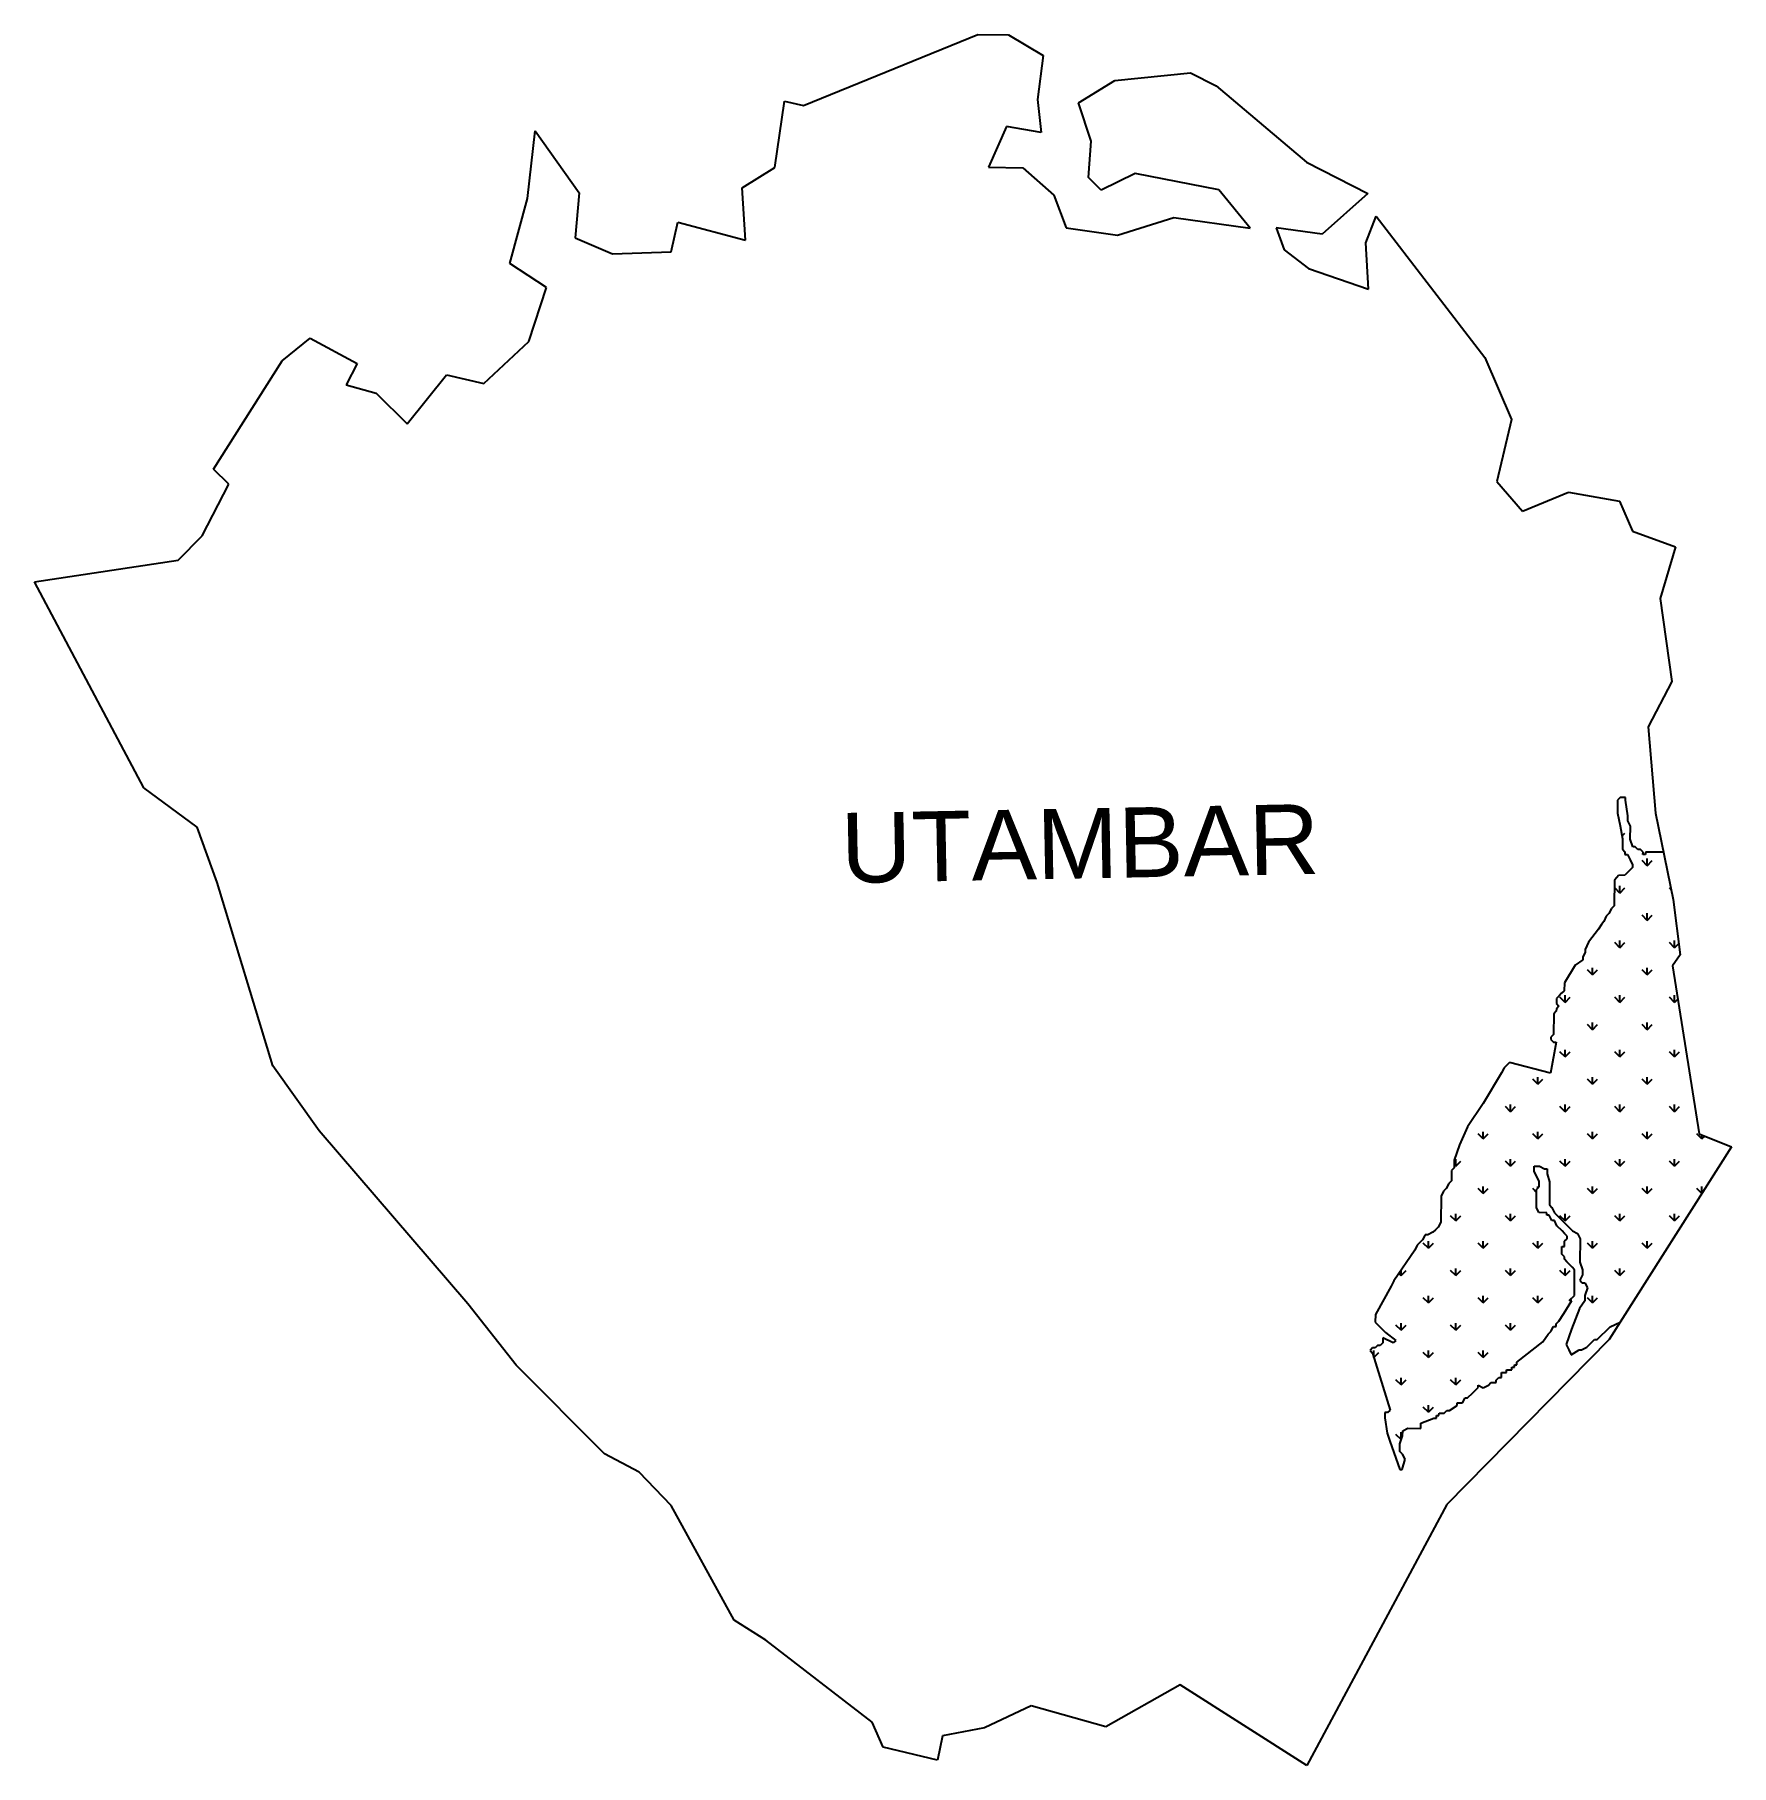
# Model space of a CAD drawing. Header units: metres. Extents: x 293549 to 296182, y 1979068 to 1981755.
import ezdxf

# ---------------------------------------------------------------- set-up
doc = ezdxf.new("R2010")
doc.units = ezdxf.units.M
doc.header["$MEASUREMENT"] = 0
doc.layers.add('MANGROOVES', color=112, linetype='Continuous')
doc.layers.add('VILLAGE NAME', color=250, linetype='Continuous')
doc.styles.get("Standard").update_dxf_attribs({"font": 'simplex.shx'})

msp = doc.modelspace()

# ---------------------------------------------------------------- linework, layer by layer
at = {"color": 3}
for p, q in [((294742.4, 1981644.8), (295012.9, 1981754.9)), ((295012.9, 1981754.9), (295060.1, 1981754.3)), ((295060.1, 1981754.3), (295114.2, 1981722.4)), ((295114.2, 1981722.4), (295105.5, 1981653.9)), ((295225.6, 1981683.6), (295342.7, 1981695.4)), ((295342.7, 1981695.4), (295382.5, 1981675.6)), ((295169.1, 1981648.8), (295225.6, 1981683.6)), ((295382.5, 1981675.6), (295522.6, 1981557.1)), ((294697.8, 1981548.6), (294712.8, 1981651.4)), ((294712.8, 1981651.4), (294742.4, 1981644.8)), ((295105.5, 1981653.9), (295111.1, 1981603)), ((295188.5, 1981589.7), (295169.1, 1981648.8)), ((295057.3, 1981612), (295029.3, 1981549.3)), ((295111.1, 1981603), (295057.3, 1981612)), ((294314.1, 1981500.5), (294326, 1981605.6)), ((295184.5, 1981533.3), (295188.5, 1981589.7)), ((294646.8, 1981517.2), (294697.8, 1981548.6)), ((295029.3, 1981549.3), (295082.5, 1981548.3)), ((295082.5, 1981548.3), (295130.7, 1981505.5)), ((295204.3, 1981513.5), (295184.5, 1981533.3)), ((295257, 1981539.4), (295204.3, 1981513.5)), ((295386.5, 1981514.1), (295257, 1981539.4)), ((295522.6, 1981557.1), (295617.9, 1981508.3)), ((294394, 1981509.4), (294387.7, 1981439.2)), ((294652.2, 1981435.6), (294646.8, 1981517.2)), ((295130.7, 1981505.5), (295149.9, 1981454.8)), ((295435.5, 1981454.6), (295386.5, 1981514.1)), ((295617.9, 1981508.3), (295547.3, 1981445.3)), ((294286.5, 1981399.5), (294314.1, 1981500.5)), ((294537, 1981417.5), (294547.2, 1981463.9)), ((294547.2, 1981463.9), (294652.2, 1981435.6)), ((295149.9, 1981454.8), (295229.7, 1981443.6)), ((295229.7, 1981443.6), (295317, 1981470.8)), ((295317, 1981470.8), (295435.5, 1981454.6)), ((295547.3, 1981445.3), (295475.5, 1981454.9)), ((295475.5, 1981454.9), (295488.3, 1981420.9)), ((295615, 1981431.7), (295631, 1981473.1)), ((295631, 1981473.1), (295799.8, 1981253.5)), ((294387.7, 1981439.2), (294445.9, 1981414.4)), ((295618.9, 1981359.6), (295615, 1981431.7)), ((294343.5, 1981362.3), (294286.5, 1981399.5)), ((294445.9, 1981414.4), (294537, 1981417.5)), ((295488.3, 1981420.9), (295526, 1981392)), ((295526, 1981392), (295618.9, 1981359.6)), ((294316.1, 1981278.3), (294343.5, 1981362.3)), ((293933.3, 1981248.4), (293976.4, 1981283.7)), ((293976.4, 1981283.7), (294049.5, 1981244.3)), ((294246, 1981213.5), (294316.1, 1981278.3)), ((293826.6, 1981080.5), (293933.3, 1981248.4)), ((294049.5, 1981244.3), (294032.4, 1981211.1)), ((295799.8, 1981253.5), (295840.7, 1981157.3)), ((294032.4, 1981211.1), (294079, 1981198.1)), ((294126.9, 1981150.5), (294188.1, 1981226.8)), ((294188.1, 1981226.8), (294246, 1981213.5)), ((294079, 1981198.1), (294126.9, 1981150.5)), ((295840.7, 1981157.3), (295818.4, 1981060.9)), ((293850.2, 1981056.8), (293826.6, 1981080.5)), ((293808.9, 1980976.9), (293850.2, 1981056.8)), ((295818.4, 1981060.9), (295858, 1981015.3)), ((295858, 1981015.3), (295929.6, 1981044.3)), ((295929.6, 1981044.3), (296008.6, 1981030.8)), ((296008.6, 1981030.8), (296028.8, 1980983.8)), ((293771.6, 1980939.1), (293808.9, 1980976.9)), ((296028.8, 1980983.8), (296095.7, 1980959.9)), ((296095.7, 1980959.9), (296071.6, 1980879.6)), ((293549, 1980905.6), (293771.6, 1980939.1)), ((293718.3, 1980585.4), (293549, 1980905.6)), ((296071.6, 1980879.6), (296089.9, 1980750.8)), ((296089.9, 1980750.8), (296052.9, 1980680.3)), ((296052.9, 1980680.3), (296064.6, 1980546.4)), ((293801.1, 1980524.7), (293718.3, 1980585.4)), ((296064.6, 1980546.4), (296091.9, 1980412.4)), ((293832.3, 1980438.4), (293801.1, 1980524.7)), ((293918.9, 1980153.8), (293832.3, 1980438.4)), ((296091.9, 1980412.4), (296102.6, 1980326.2)), ((296102.6, 1980326.2), (296090.7, 1980309.1)), ((296090.7, 1980309.1), (296132.2, 1980048.6)), ((293990.8, 1980053.3), (293918.9, 1980153.8)), ((294221.3, 1979784.5), (293990.8, 1980053.3)), ((296182.2, 1980028), (295992.4, 1979729.2)), ((296132.2, 1980048.6), (296182.2, 1980028)), ((294296.5, 1979689.4), (294221.3, 1979784.5)), ((295992.4, 1979729.2), (295740.5, 1979472.9)), ((294433.2, 1979551.4), (294296.5, 1979689.4)), ((294487.3, 1979522.9), (294433.2, 1979551.4)), ((294536.9, 1979471.5), (294487.3, 1979522.9)), ((294634.8, 1979293.2), (294536.9, 1979471.5)), ((295740.5, 1979472.9), (295523.3, 1979067.9)), ((294683.7, 1979262.3), (294634.8, 1979293.2)), ((294848.7, 1979134.9), (294683.7, 1979262.3)), ((295327, 1979192.8), (295211.4, 1979127.7)), ((295523.3, 1979067.9), (295327, 1979192.8)), ((295095.7, 1979160.5), (295023, 1979126.3)), ((295211.4, 1979127.7), (295095.7, 1979160.5)), ((294865.8, 1979096.2), (294848.7, 1979134.9)), ((294957.8, 1979113.7), (294950.1, 1979075.9)), ((295023, 1979126.3), (294957.8, 1979113.7)), ((294950.1, 1979075.9), (294865.8, 1979096.2))]:
    msp.add_line(p, q, dxfattribs=at)
at = {"color": 3, "flags": 128}
msp.add_lwpolyline([(294326, 1981605.6), (294394, 1981509.4)], dxfattribs=at)
at = {"layer": 'MANGROOVES', "linetype": 'Continuous', "lineweight": -2}
for p, q in [((296005.7, 1980566.4), (296005.5, 1980546.4)), ((296009.8, 1980570.4), (296005.7, 1980566.4)), ((296017.8, 1980570.3), (296009.8, 1980570.4)), ((296017.8, 1980566.3), (296017.8, 1980570.3)), ((296021.5, 1980542.2), (296017.8, 1980566.3)), ((296005.5, 1980546.4), (296009.4, 1980526.3)), ((296021.5, 1980534.2), (296021.5, 1980542.2)), ((296009.4, 1980526.3), (296013.2, 1980506.2)), ((296025.4, 1980526.2), (296021.5, 1980534.2)), ((296025.2, 1980506.1), (296025.4, 1980526.2)), ((296013.2, 1980506.2), (296013, 1980490.2)), ((296013, 1980490.2), (296017, 1980486.1)), ((296017, 1980486.1), (296017, 1980482.1)), ((296029.1, 1980494.1), (296025.2, 1980506.1)), ((296033.1, 1980494), (296029.1, 1980494.1)), ((296037.1, 1980490), (296033.1, 1980494)), ((296041.1, 1980489.9), (296037.1, 1980490)), ((296045.1, 1980485.9), (296041.1, 1980489.9)), ((296045, 1980481.9), (296045.1, 1980485.9)), ((296049.1, 1980485.9), (296049, 1980481.8)), ((296077.1, 1980485.6), (296049.1, 1980485.9)), ((296028.8, 1980462), (296016.7, 1980450.1)), ((296017, 1980482.1), (296021, 1980482.1)), ((296021, 1980482.1), (296024.9, 1980474)), ((296024.9, 1980474), (296028.9, 1980466)), ((296028.9, 1980466), (296028.8, 1980462)), ((296049, 1980481.8), (296045, 1980481.9)), ((296000.6, 1980442.2), (296000.2, 1980402.1)), ((296004.6, 1980446.2), (296000.6, 1980442.2)), ((296007.1, 1980449.2), (296004.6, 1980446.2)), ((296016.7, 1980450.1), (296007.1, 1980449.2)), ((296000.2, 1980402.1), (295996.2, 1980398.1)), ((295984, 1980378.2), (295980.7, 1980373.5)), ((295988, 1980386.2), (295984, 1980378.2)), ((295992.1, 1980390.2), (295988, 1980386.2)), ((295996.2, 1980398.1), (295992.1, 1980390.2)), ((295975.8, 1980366.3), (295960.7, 1980345.9)), ((295980.7, 1980373.5), (295975.8, 1980366.3)), ((295955.5, 1980330.4), (295951.4, 1980322.4)), ((295951.4, 1980322.4), (295951.4, 1980318.4)), ((295960.7, 1980345.9), (295955.5, 1980334.4)), ((295955.5, 1980334.4), (295955.5, 1980330.4)), ((295939.5, 1980310.3), (295923, 1980282.6)), ((295951.4, 1980318.4), (295939.5, 1980310.3)), ((295922.9, 1980270.5), (295918.8, 1980266.6)), ((295923, 1980282.6), (295922.9, 1980270.5)), ((295910.6, 1980242.6), (295910.5, 1980238.6)), ((295910.7, 1980258.6), (295910.6, 1980250.6)), ((295910.6, 1980250.6), (295914.6, 1980246.6)), ((295914.6, 1980246.6), (295910.6, 1980242.6)), ((295914.8, 1980262.6), (295910.7, 1980258.6)), ((295918.8, 1980266.6), (295914.8, 1980262.6)), ((295906.5, 1980234.6), (295906.2, 1980202.5)), ((295910.5, 1980238.6), (295906.5, 1980234.6)), ((295910.1, 1980190.5), (295901.6, 1980142.4)), ((295902.2, 1980198.6), (295902.1, 1980194.6)), ((295902.1, 1980194.6), (295906.1, 1980190.5)), ((295906.2, 1980202.5), (295902.2, 1980198.6)), ((295906.1, 1980190.5), (295910.1, 1980190.5)), ((295825.5, 1980143.1), (295797, 1980095.3)), ((295829.6, 1980151.1), (295825.5, 1980143.1)), ((295833.6, 1980155.1), (295829.6, 1980151.1)), ((295837.7, 1980159.1), (295833.6, 1980155.1)), ((295901.6, 1980142.4), (295837.7, 1980159.1)), ((295797, 1980095.3), (295772.6, 1980059.4)), ((295772.6, 1980059.4), (295760.3, 1980031.5)), ((295760.3, 1980031.5), (295752.1, 1980007.5)), ((295752.1, 1980007.5), (295752, 1979995.5)), ((295747.8, 1979975.5), (295743.8, 1979971.5)), ((295747.9, 1979991.5), (295747.8, 1979975.5)), ((295752, 1979995.5), (295747.9, 1979991.5)), ((295876.2, 1979990.3), (295876.3, 1979998.4)), ((295884.1, 1979974.2), (295876.2, 1979990.3)), ((295876.3, 1979998.4), (295884.3, 1979998.3)), ((295884, 1979966.2), (295884.1, 1979974.2)), ((295884.3, 1979998.3), (295892.3, 1979994.2)), ((295892.3, 1979994.2), (295896.3, 1979994.2)), ((295896.3, 1979994.2), (295896.2, 1979986.1)), ((295896.2, 1979986.1), (295900.1, 1979974.1)), ((295900.1, 1979974.1), (295899.8, 1979938)), ((295731.6, 1979951.6), (295731.2, 1979911.5)), ((295735.6, 1979959.6), (295731.6, 1979951.6)), ((295739.7, 1979963.5), (295735.6, 1979959.6)), ((295743.8, 1979971.5), (295739.7, 1979963.5)), ((295879.7, 1979934.2), (295880, 1979962.2)), ((295880, 1979962.2), (295884, 1979966.2)), ((295883.6, 1979926.1), (295879.7, 1979934.2)), ((295895.7, 1979926), (295883.6, 1979926.1)), ((295895.6, 1979922), (295895.7, 1979926)), ((295899.6, 1979922), (295895.6, 1979922)), ((295903.6, 1979913.9), (295899.6, 1979922)), ((295899.8, 1979938), (295903.7, 1979934)), ((295903.7, 1979934), (295907.7, 1979925.9)), ((295907.7, 1979925.9), (295923.6, 1979909.7)), ((295707, 1979891.7), (295702.9, 1979883.7)), ((295711, 1979891.6), (295707, 1979891.7)), ((295719, 1979895.6), (295711, 1979891.6)), ((295723.1, 1979899.5), (295719, 1979895.6)), ((295727.1, 1979903.5), (295723.1, 1979899.5)), ((295731.2, 1979911.5), (295727.1, 1979903.5)), ((295907.6, 1979913.9), (295903.6, 1979913.9)), ((295911.5, 1979905.8), (295907.6, 1979913.9)), ((295919.4, 1979897.7), (295911.5, 1979905.8)), ((295923.4, 1979893.7), (295919.4, 1979897.7)), ((295927.4, 1979889.7), (295923.4, 1979893.7)), ((295923.6, 1979909.7), (295935.5, 1979897.6)), ((295935.5, 1979897.6), (295943.5, 1979893.5)), ((295943.5, 1979893.5), (295947.4, 1979885.5)), ((295690.7, 1979867.8), (295658.2, 1979820)), ((295694.8, 1979875.7), (295690.7, 1979867.8)), ((295702.9, 1979883.7), (295694.8, 1979875.7)), ((295919.1, 1979861.7), (295919.2, 1979873.7)), ((295919.2, 1979873.7), (295923.2, 1979873.7)), ((295923.2, 1979873.7), (295923.3, 1979881.7)), ((295923.3, 1979881.7), (295927.3, 1979885.6)), ((295927.3, 1979885.6), (295927.4, 1979889.7)), ((295947.4, 1979885.5), (295947.1, 1979849.4)), ((295923.1, 1979857.6), (295919.1, 1979861.7)), ((295923, 1979853.6), (295923.1, 1979857.6)), ((295927, 1979849.6), (295923, 1979853.6)), ((295931, 1979845.5), (295927, 1979849.6)), ((295935, 1979841.5), (295931, 1979845.5)), ((295938.9, 1979837.4), (295935, 1979841.5)), ((295947.1, 1979849.4), (295951, 1979837.3)), ((295654.1, 1979812), (295629.7, 1979768.1)), ((295658.2, 1979820), (295654.1, 1979812)), ((295938.6, 1979797.3), (295938.9, 1979837.4)), ((295950.9, 1979829.3), (295946.8, 1979821.3)), ((295946.8, 1979821.3), (295950.8, 1979817.3)), ((295950.8, 1979817.3), (295954.8, 1979817.2)), ((295951, 1979837.3), (295950.9, 1979829.3)), ((295954.8, 1979817.2), (295958.7, 1979809.2)), ((295922.3, 1979769.4), (295934.5, 1979789.4)), ((295930.5, 1979789.4), (295938.6, 1979797.3)), ((295934.5, 1979789.4), (295930.5, 1979789.4)), ((295954.5, 1979789.2), (295946.4, 1979777.2)), ((295954.6, 1979797.2), (295954.5, 1979789.2)), ((295958.7, 1979809.2), (295954.6, 1979797.2)), ((295629.7, 1979768.1), (295629.6, 1979756.1)), ((295910.1, 1979753.5), (295914.2, 1979757.5)), ((295914.2, 1979757.5), (295922.3, 1979769.4)), ((295946.4, 1979777.2), (295934.1, 1979745.3)), ((295629.6, 1979756.1), (295645.4, 1979739.9)), ((295641.4, 1979731.9), (295641.3, 1979723.9)), ((295657.3, 1979723.8), (295641.4, 1979731.9)), ((295645.4, 1979739.9), (295661.4, 1979727.7)), ((295889.8, 1979725.6), (295897.9, 1979737.6)), ((295897.9, 1979737.6), (295902, 1979741.6)), ((295902, 1979741.6), (295906.1, 1979749.5)), ((295906.1, 1979749.5), (295910.1, 1979749.5)), ((295910.1, 1979749.5), (295910.1, 1979753.5)), ((295934.1, 1979745.3), (295925.8, 1979721.3)), ((295974, 1979728.9), (295994.2, 1979748.7)), ((295994.2, 1979748.7), (296009.6, 1979756.2)), ((295625.2, 1979716), (295621.7, 1979712)), ((295621.7, 1979712), (295625.1, 1979708)), ((295625.1, 1979708), (295652.4, 1979619.6)), ((295629.2, 1979716), (295625.2, 1979716)), ((295633.2, 1979720), (295629.2, 1979716)), ((295637.2, 1979719.9), (295633.2, 1979720)), ((295641.3, 1979723.9), (295637.2, 1979719.9)), ((295661.4, 1979727.7), (295657.3, 1979723.8)), ((295849.4, 1979693.9), (295889.8, 1979725.6)), ((295925.8, 1979721.3), (295929.8, 1979713.2)), ((295929.8, 1979713.2), (295933.7, 1979705.2)), ((295933.7, 1979705.2), (295945.8, 1979713.1)), ((295945.8, 1979713.1), (295949.8, 1979713.1)), ((295949.8, 1979713.1), (295957.9, 1979717)), ((295957.9, 1979717), (295970, 1979728.9)), ((295970, 1979728.9), (295974, 1979728.9)), ((295825.2, 1979670.1), (295825.2, 1979678.1)), ((295825.2, 1979678.1), (295833.3, 1979678)), ((295833.3, 1979678), (295833.3, 1979682.1)), ((295833.3, 1979682.1), (295841.3, 1979682)), ((295841.3, 1979682), (295841.3, 1979686)), ((295841.3, 1979686), (295845.4, 1979686)), ((295845.4, 1979686), (295845.4, 1979690)), ((295845.4, 1979690), (295849.4, 1979689.9)), ((295849.4, 1979689.9), (295849.4, 1979693.9)), ((295780.9, 1979646.5), (295784.9, 1979650.4)), ((295784.9, 1979650.4), (295789, 1979654.4)), ((295789, 1979654.4), (295789, 1979658.4)), ((295789, 1979658.4), (295797, 1979654.3)), ((295797, 1979654.3), (295805, 1979658.3)), ((295805, 1979658.3), (295809.1, 1979662.2)), ((295809.1, 1979662.2), (295817.1, 1979662.2)), ((295817.1, 1979666.2), (295821.2, 1979670.1)), ((295817.1, 1979662.2), (295817.1, 1979666.2)), ((295821.2, 1979670.1), (295825.2, 1979670.1)), ((295744.5, 1979618.7), (295756.6, 1979626.6)), ((295756.6, 1979626.6), (295756.7, 1979630.6)), ((295756.7, 1979630.6), (295764.7, 1979630.6)), ((295764.7, 1979630.6), (295768.8, 1979638.5)), ((295768.8, 1979638.5), (295772.8, 1979638.5)), ((295772.8, 1979638.5), (295780.9, 1979646.5)), ((295644.3, 1979615.6), (295644.2, 1979607.6)), ((295644.2, 1979607.6), (295648, 1979583.5)), ((295648.3, 1979615.6), (295644.3, 1979615.6)), ((295652.4, 1979619.6), (295648.3, 1979615.6)), ((295700.2, 1979591.1), (295700.3, 1979599.1)), ((295700.3, 1979599.1), (295720.4, 1979606.9)), ((295720.4, 1979606.9), (295724.4, 1979606.9)), ((295724.4, 1979606.9), (295724.4, 1979610.9)), ((295724.4, 1979610.9), (295728.4, 1979610.9)), ((295728.4, 1979610.9), (295728.5, 1979614.9)), ((295728.5, 1979614.9), (295736.5, 1979614.8)), ((295736.5, 1979614.8), (295740.5, 1979618.8)), ((295740.5, 1979618.8), (295744.5, 1979618.7)), ((295648, 1979583.5), (295651.9, 1979571.5)), ((295651.9, 1979571.5), (295667.5, 1979527.2)), ((295667.9, 1979567.3), (295672, 1979579.3)), ((295672, 1979579.3), (295672.1, 1979587.3)), ((295672.1, 1979587.3), (295680.2, 1979591.3)), ((295680.2, 1979591.3), (295700.2, 1979591.1)), ((295667.8, 1979555.3), (295667.9, 1979567.3)), ((295671.8, 1979551.2), (295667.8, 1979555.3)), ((295671.5, 1979527.2), (295675.7, 1979543.2)), ((295675.7, 1979543.2), (295671.8, 1979551.2)), ((295667.5, 1979527.2), (295671.5, 1979527.2))]:
    msp.add_line(p, q, dxfattribs=at)
at = {"layer": 'MANGROOVES', "linetype": 'Continuous'}
for p, q in [((296012.4, 1980510.4), (296017, 1980515.1)), ((296051.5, 1980464.7), (296043.5, 1980472.6)), ((296051.5, 1980464.7), (296051.5, 1980475.9)), ((296051.5, 1980464.7), (296059.4, 1980472.6)), ((296009, 1980422.2), (296001.1, 1980430.2)), ((296009, 1980422.2), (296009, 1980433.5)), ((296009, 1980422.2), (296017, 1980430.2)), ((296088.9, 1980427.2), (296085.9, 1980430.2)), ((296051.5, 1980379.8), (296043.5, 1980387.8)), ((296051.5, 1980379.8), (296051.5, 1980391.1)), ((296051.5, 1980379.8), (296059.4, 1980387.8)), ((296009, 1980337.4), (296009, 1980348.6)), ((296093.9, 1980337.4), (296093.9, 1980348.6)), ((296009, 1980337.4), (296001.1, 1980345.3)), ((296009, 1980337.4), (296017, 1980345.3)), ((296093.9, 1980337.4), (296085.9, 1980345.3)), ((296093.9, 1980337.4), (296100.4, 1980343.9)), ((295966.6, 1980295), (295958.7, 1980302.9)), ((295966.6, 1980295), (295966.6, 1980306.2)), ((295966.6, 1980295), (295974.6, 1980302.9)), ((296051.5, 1980295), (296043.5, 1980302.9)), ((296051.5, 1980295), (296051.5, 1980306.2)), ((296051.5, 1980295), (296059.4, 1980302.9)), ((295924.2, 1980252.5), (295916.2, 1980260.5)), ((295924.2, 1980252.5), (295924.2, 1980263.8)), ((295924.2, 1980252.5), (295932.1, 1980260.5)), ((296009, 1980252.5), (296001.1, 1980260.5)), ((296009, 1980252.5), (296009, 1980263.8)), ((296009, 1980252.5), (296017, 1980260.5)), ((296093.9, 1980252.5), (296085.9, 1980260.5)), ((296093.9, 1980252.5), (296093.9, 1980263.8)), ((296093.9, 1980252.5), (296098.9, 1980257.6)), ((295966.6, 1980210.1), (295958.7, 1980218.1)), ((295966.6, 1980210.1), (295966.6, 1980221.4)), ((295966.6, 1980210.1), (295974.6, 1980218.1)), ((296051.5, 1980210.1), (296043.5, 1980218.1)), ((296051.5, 1980210.1), (296051.5, 1980221.4)), ((296051.5, 1980210.1), (296059.4, 1980218.1)), ((295924.2, 1980167.7), (295916.2, 1980175.6)), ((295924.2, 1980167.7), (295924.2, 1980178.9)), ((295924.2, 1980167.7), (295932.1, 1980175.6)), ((296009, 1980167.7), (296001.1, 1980175.6)), ((296009, 1980167.7), (296009, 1980178.9)), ((296009, 1980167.7), (296017, 1980175.6)), ((296093.9, 1980167.7), (296085.9, 1980175.6)), ((296093.9, 1980167.7), (296093.9, 1980178.9)), ((296093.9, 1980167.7), (296101.8, 1980175.6)), ((295881.8, 1980125.3), (295873.8, 1980133.2)), ((295881.8, 1980125.3), (295881.8, 1980136.5)), ((295881.8, 1980125.3), (295889.7, 1980133.2)), ((295966.6, 1980125.3), (295958.7, 1980133.2)), ((295966.6, 1980125.3), (295966.6, 1980136.5)), ((295966.6, 1980125.3), (295974.6, 1980133.2)), ((296051.5, 1980125.3), (296043.5, 1980133.2)), ((296051.5, 1980125.3), (296051.5, 1980136.5)), ((296051.5, 1980125.3), (296059.4, 1980133.2)), ((295839.3, 1980082.8), (295831.4, 1980090.8)), ((295839.3, 1980082.8), (295839.3, 1980094.1)), ((295839.3, 1980082.8), (295847.3, 1980090.8)), ((295924.2, 1980082.8), (295916.2, 1980090.8)), ((295924.2, 1980082.8), (295924.2, 1980094.1)), ((295924.2, 1980082.8), (295932.1, 1980090.8)), ((296009, 1980082.8), (296001.1, 1980090.8)), ((296009, 1980082.8), (296009, 1980094.1)), ((296009, 1980082.8), (296017, 1980090.8)), ((296093.9, 1980082.8), (296085.9, 1980090.8)), ((296093.9, 1980082.8), (296093.9, 1980094.1)), ((296093.9, 1980082.8), (296101.8, 1980090.8)), ((295796.9, 1980040.4), (295789, 1980048.4)), ((295796.9, 1980040.4), (295796.9, 1980051.7)), ((295796.9, 1980040.4), (295804.9, 1980048.4)), ((295881.8, 1980040.4), (295873.8, 1980048.4)), ((295881.8, 1980040.4), (295881.8, 1980051.7)), ((295881.8, 1980040.4), (295889.7, 1980048.4)), ((295966.6, 1980040.4), (295958.7, 1980048.4)), ((295966.6, 1980040.4), (295966.6, 1980051.7)), ((295966.6, 1980040.4), (295974.6, 1980048.4)), ((296051.5, 1980040.4), (296043.5, 1980048.4)), ((296051.5, 1980040.4), (296051.5, 1980051.7)), ((296051.5, 1980040.4), (296059.4, 1980048.4)), ((296136.3, 1980040.4), (296128.4, 1980048.4)), ((296136.3, 1980040.4), (296136.3, 1980046.9)), ((296136.3, 1980040.4), (296140.9, 1980045)), ((295754.5, 1979998), (295752, 1980000.4)), ((295754.5, 1979998), (295754.5, 1980009.2)), ((295754.5, 1979998), (295762.4, 1980005.9)), ((295839.3, 1979998), (295831.4, 1980005.9)), ((295839.3, 1979998), (295839.3, 1980009.2)), ((295839.3, 1979998), (295847.3, 1980005.9)), ((295924.2, 1979998), (295916.2, 1980005.9)), ((295924.2, 1979998), (295924.2, 1980009.2)), ((295924.2, 1979998), (295932.1, 1980005.9)), ((296009, 1979998), (296001.1, 1980005.9)), ((296009, 1979998), (296009, 1980009.2)), ((296009, 1979998), (296017, 1980005.9)), ((296093.9, 1979998), (296085.9, 1980005.9)), ((296093.9, 1979998), (296093.9, 1980009.2)), ((296093.9, 1979998), (296101.8, 1980005.9)), ((295796.9, 1979955.6), (295789, 1979963.5)), ((295796.9, 1979955.6), (295796.9, 1979966.8)), ((295796.9, 1979955.6), (295804.9, 1979963.5)), ((295879.9, 1979957.4), (295873.8, 1979963.5)), ((295881.8, 1979964), (295881.8, 1979966.8)), ((295966.6, 1979955.6), (295958.7, 1979963.5)), ((295966.6, 1979955.6), (295966.6, 1979966.8)), ((295966.6, 1979955.6), (295974.6, 1979963.5)), ((296051.5, 1979955.6), (296043.5, 1979963.5)), ((296051.5, 1979955.6), (296051.5, 1979966.8)), ((296051.5, 1979955.6), (296059.4, 1979963.5)), ((296136.2, 1979955.6), (296128.4, 1979963.5)), ((296136.3, 1979955.8), (296136.3, 1979966.8)), ((295754.5, 1979913.1), (295746.5, 1979921.1)), ((295754.5, 1979913.1), (295754.5, 1979924.4)), ((295754.5, 1979913.1), (295762.4, 1979921.1)), ((295839.3, 1979913.1), (295831.4, 1979921.1)), ((295839.3, 1979913.1), (295839.3, 1979924.4)), ((295839.3, 1979913.1), (295847.3, 1979921.1)), ((295924.2, 1979913.1), (295916.2, 1979921.1)), ((295924.2, 1979913.1), (295924.2, 1979924.4)), ((295924.2, 1979913.1), (295932.1, 1979921.1)), ((296009, 1979913.1), (296001.1, 1979921.1)), ((296009, 1979913.1), (296009, 1979924.4)), ((296009, 1979913.1), (296017, 1979921.1)), ((296093.9, 1979913.1), (296085.9, 1979921.1)), ((296093.9, 1979913.1), (296093.9, 1979924.4)), ((296093.9, 1979913.1), (296101.8, 1979921.1)), ((295712.1, 1979870.7), (295704.1, 1979878.7)), ((295712.1, 1979870.7), (295712.1, 1979882)), ((295712.1, 1979870.7), (295720, 1979878.7)), ((295796.9, 1979870.7), (295789, 1979878.7)), ((295796.9, 1979870.7), (295796.9, 1979882)), ((295796.9, 1979870.7), (295804.9, 1979878.7)), ((295881.8, 1979870.7), (295873.8, 1979878.7)), ((295881.8, 1979870.7), (295881.8, 1979882)), ((295881.8, 1979870.7), (295889.7, 1979878.7)), ((295966.6, 1979870.7), (295958.7, 1979878.7)), ((295966.6, 1979870.7), (295966.6, 1979882)), ((295966.6, 1979870.7), (295974.6, 1979878.7)), ((296051.5, 1979870.7), (296043.5, 1979878.7)), ((296051.5, 1979870.7), (296051.5, 1979882)), ((296051.5, 1979870.7), (296059.4, 1979878.7)), ((295754.5, 1979828.3), (295754.5, 1979839.5)), ((295839.3, 1979828.3), (295839.3, 1979839.5)), ((295924.2, 1979828.3), (295924.2, 1979839.5)), ((296009, 1979828.3), (296009, 1979839.5)), ((295669.6, 1979828.3), (295666.2, 1979831.7)), ((295669.6, 1979828.3), (295669.6, 1979836.8)), ((295669.6, 1979828.3), (295677.6, 1979836.2)), ((295754.5, 1979828.3), (295746.5, 1979836.2)), ((295754.5, 1979828.3), (295762.4, 1979836.2)), ((295839.3, 1979828.3), (295831.4, 1979836.2)), ((295839.3, 1979828.3), (295847.3, 1979836.2)), ((295924.2, 1979828.3), (295916.2, 1979836.2)), ((295924.2, 1979828.3), (295932.1, 1979836.2)), ((296009, 1979828.3), (296001.1, 1979836.2)), ((296009, 1979828.3), (296017, 1979836.2)), ((295712.1, 1979785.9), (295704.1, 1979793.8)), ((295712.1, 1979785.9), (295712.1, 1979797.1)), ((295712.1, 1979785.9), (295720, 1979793.8)), ((295796.9, 1979785.9), (295789, 1979793.8)), ((295796.9, 1979785.9), (295796.9, 1979797.1)), ((295796.9, 1979785.9), (295804.9, 1979793.8)), ((295881.8, 1979785.9), (295873.8, 1979793.8)), ((295881.8, 1979785.9), (295881.8, 1979797.1)), ((295881.8, 1979785.9), (295889.7, 1979793.8)), ((295966.6, 1979785.9), (295958.7, 1979793.8)), ((295966.6, 1979785.9), (295966.6, 1979797.1)), ((295966.6, 1979785.9), (295974.6, 1979793.8)), ((295669.6, 1979743.4), (295661.7, 1979751.4)), ((295669.6, 1979743.4), (295669.6, 1979754.7)), ((295669.6, 1979743.4), (295677.6, 1979751.4)), ((295754.5, 1979743.4), (295746.5, 1979751.4)), ((295754.5, 1979743.4), (295754.5, 1979754.7)), ((295754.5, 1979743.4), (295762.4, 1979751.4)), ((295839.3, 1979743.4), (295831.4, 1979751.4)), ((295839.3, 1979743.4), (295839.3, 1979754.7)), ((295839.3, 1979743.4), (295847.3, 1979751.4)), ((295627.2, 1979701.2), (295627.2, 1979712.2)), ((295627.3, 1979701), (295635.2, 1979709)), ((295712.1, 1979701), (295704.1, 1979709)), ((295712.1, 1979701), (295712.1, 1979712.2)), ((295712.1, 1979701), (295720, 1979709)), ((295796.9, 1979701), (295789, 1979709)), ((295796.9, 1979701), (295796.9, 1979712.2)), ((295796.9, 1979701), (295804.9, 1979709)), ((295669.6, 1979658.6), (295661.7, 1979666.5)), ((295669.6, 1979658.6), (295669.6, 1979669.8)), ((295669.6, 1979658.6), (295677.6, 1979666.5)), ((295754.5, 1979658.6), (295746.5, 1979666.5)), ((295754.5, 1979658.6), (295754.5, 1979669.8)), ((295754.5, 1979658.6), (295762.4, 1979666.5)), ((295712.1, 1979616.1), (295704.1, 1979624.1)), ((295712.1, 1979616.1), (295712.1, 1979627.4)), ((295712.1, 1979616.1), (295720, 1979624.1)), ((295669.6, 1979573.7), (295661.7, 1979581.7)), ((295669.6, 1979573.7), (295669.6, 1979585)), ((295669.6, 1979573.7), (295670.4, 1979574.4))]:
    msp.add_line(p, q, dxfattribs=at)

# ---------------------------------------------------------------- texts
at = {"layer": 'VILLAGE NAME', "insert": (294799.1, 1980546.4), "char_height": 108.748, "attachment_point": 1, "rotation": 1.1028}
msp.add_mtext_dynamic_manual_height_columns('{\\fArial|b0|i0|c0|p34;UTAMBAR}', width=1571.314, gutter_width=543.7, heights=[0], dxfattribs=at)

doc.saveas('drawing.dxf')
